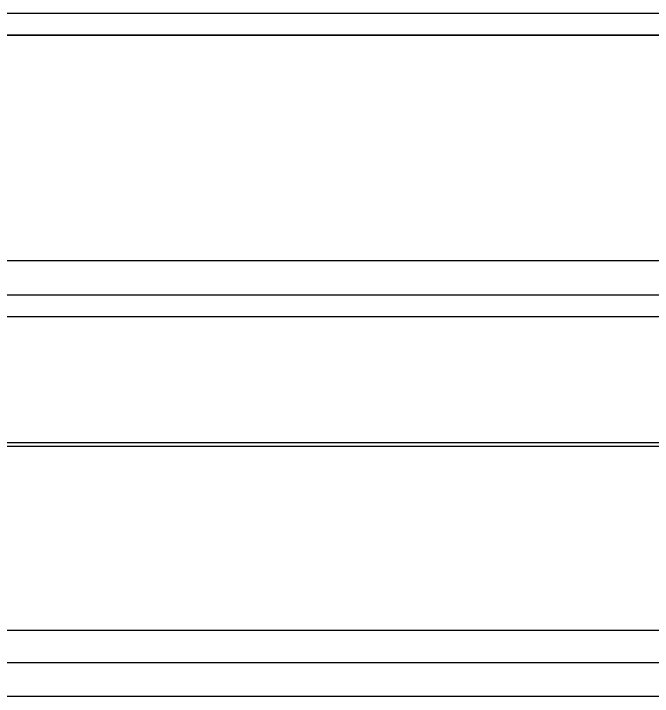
# Model space of a CAD drawing. Header units: millimetres. Extents: x 324 to 7054, y -67 to 2159.
# Drawn here: x 2849.56 to 2879.09, y -5.55 to 26 of the extents above; entities that cross this region are included whole.
import ezdxf

# ---------------------------------------------------------------- set-up
doc = ezdxf.new("R2010")
doc.units = ezdxf.units.MM
doc.header["$LTSCALE"] = 153.67
doc.layers.get('0').update_dxf_attribs({"linetype": 'CONTINUOUS'})
doc.layers.add('02___PRT_ALL_AXES', color=7, linetype='CONTINUOUS')
doc.layers.add('CONSTRUCTION_BODIES', color=7, linetype='CONTINUOUS')

msp = doc.modelspace()

# ---------------------------------------------------------------- linework, layer by layer
at = {"linetype": 'Continuous'}
for p, q in [((3042.63068, 26.00059), (2840.6295, 26.00059)), ((3042.63009, 26), (2840.63009, 26)), ((3041.63068, 25.00059), (2841.6295, 25.00059)), ((2841.63009, 25), (3041.62628, 25))]:
    msp.add_line(p, q, dxfattribs=at)
at = {"layer": '02___PRT_ALL_AXES', "linetype": 'Continuous'}
for p, q in [((2837.75009, 12), (3023.98741, 12)), ((3025.0311, 6.16667), (2829.728, 6.16667)), ((3025.0311, 6), (2830.71401, 6)), ((3025.0311, -2.5), (2836.63009, -2.5))]:
    msp.add_line(p, q, dxfattribs=at)
at = {"layer": 'CONSTRUCTION_BODIES', "linetype": 'Continuous'}
for p, q in [((3044.6315, 14.57757), (2844.06381, 14.57674)), ((2844.44093, 13.01411), (3044.28793, 13.01451)), ((2844.44093, -3.98546), (3044.28793, -3.98507)), ((3044.6315, -5.5477), (2844.06381, -5.54809))]:
    msp.add_line(p, q, dxfattribs=at)

doc.saveas('drawing.dxf')
